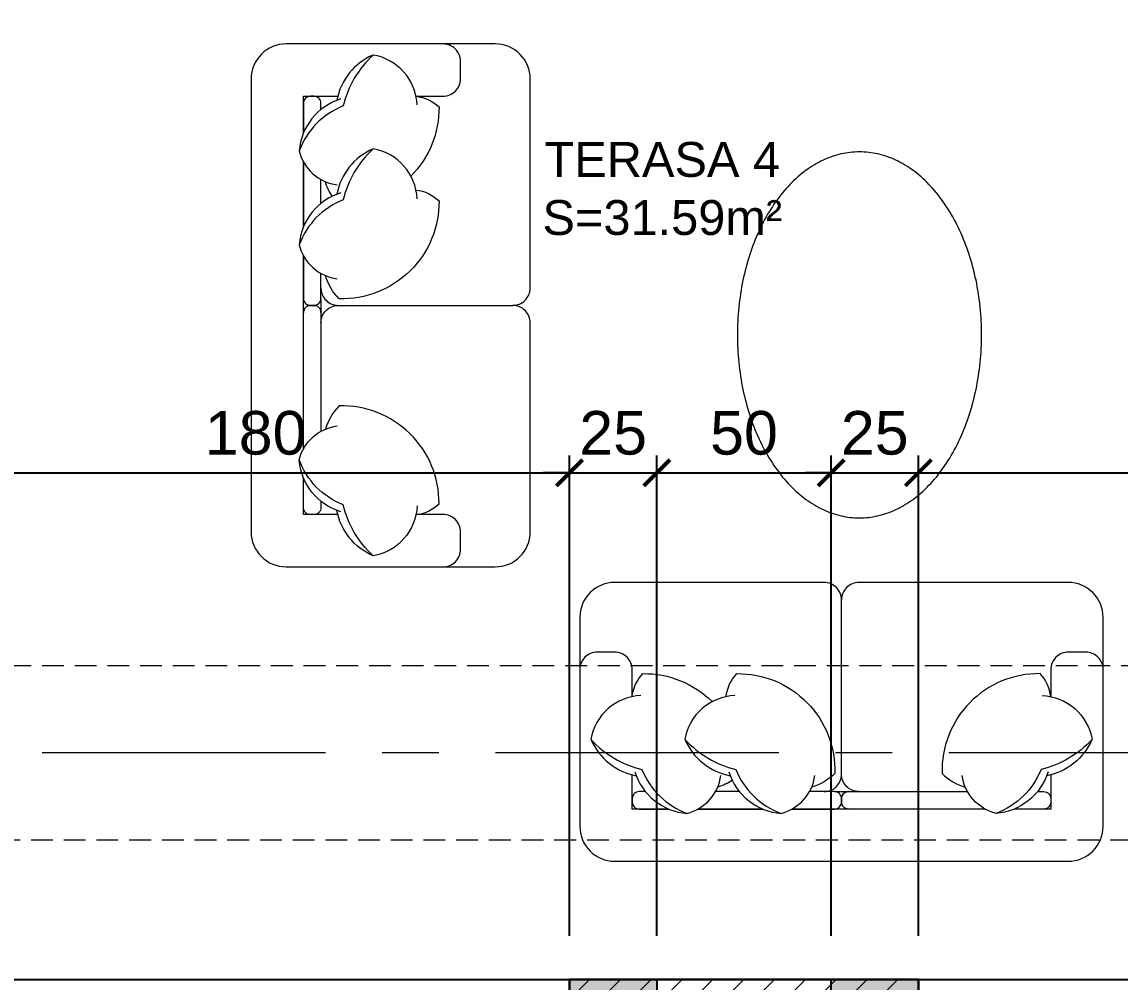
# Model space of a CAD drawing. Header units: centimetres. Extents: x 99002 to 104403, y -55119 to -48358.
# Drawn here: x 101242.3 to 101557.1, y -54163.1 to -53887.7 of the extents above; entities that cross this region are included whole.
import ezdxf

# ---------------------------------------------------------------- set-up
doc = ezdxf.new("R2010")
doc.units = ezdxf.units.CM
doc.header["$LTSCALE"] = 50
doc.header["$MEASUREMENT"] = 0
for name, pattern in [('AXES', [2, 1.25, -0.25, 0.25, -0.25]), ('CACHE', [0.375, 0.25, -0.125]), ('CONTINU', [0])]:
    doc.linetypes.add(name, pattern=pattern)
doc.layers.get('0').update_dxf_attribs({"color": 8})
for name, color, linetype in [('AXES', 10, 'AXES'), ('BETON COUPE', 3, 'CONTINU'), ('COTE 50ème', 1, 'Continuous')]:
    doc.layers.add(name, color=color, linetype=linetype)
for name, color, linetype, lineweight in [('BETON CACHE', 4, 'CACHE', 5), ('MACONNERIE COUPE', 7, 'Continuous', 30), ('MACONNERIE HACHURE', 253, 'Continuous', 13), ('mobilimi', 8, 'Continuous', 9)]:
    doc.layers.add(name, color=color, linetype=linetype, lineweight=lineweight)
doc.layers.add('DEMOL', color=7, linetype='Continuous', lineweight=60, true_color=0xb38600)
doc.layers.add('FMULT', color=150, linetype='Continuous', plot=False)
doc.layers.add('PREFA MUR SUP TRAME', color=7, linetype='Continuous', true_color=0xd7c7ff)
doc.styles.add('RS_TEXT_1.50', font='arial.ttf', dxfattribs={"height": 12.5})
doc.styles.add('RS_TXT_50', font='arial.ttf', dxfattribs={"height": 12.5})
doc.dimstyles.new('RS_50CM_LINEAIRE', dxfattribs={"dimscale": 5, "dimtxt": 12.5, "dimasz": 1.5, "dimexe": 1, "dimexo": 2.5, "dimgap": 1, "dimtad": 1, "dimdec": 1, "dimrnd": 0.5, "dimdsep": 46, "dimtxsty": 'RS_TXT_50', "dimblk1": 'ARCHTICK', "dimblk2": 'ARCHTICK', "dimsah": 1, "dimcen": 2.5, "dimdle": 1, "dimclrt": 4, "dimadec": 0, "dimazin": 2, "dimtfac": 1, "dimtdec": 1, "dimtix": 1, "dimtmove": 2, "dimatfit": 3, "dimfxl": 1, "dimtolj": 1, "dimtzin": 0, "dimarcsym": 0})

# ---------------------------------------------------------------- blocks, each defined once
blk = doc.blocks.new('A$Cb79da119')
at = {"layer": 'AXES', "lineweight": 5, "ltscale": 1.3}
blk.add_line((3195, -3235), (-1985, -3235), dxfattribs=at)
blk = doc.blocks.new('_ArchTick')
at = {"color": 0, "linetype": 'ByBlock', "const_width": 0.15}
blk.add_lwpolyline([(-0.5, -0.5), (0.5, 0.5)], dxfattribs=at)
blk = doc.blocks.new('*D1262')
at = {"layer": 'COTE 50ème', "color": 0, "lineweight": -2, "ltscale": 0.5, "transparency": 16777216}
for p, q in [((100929.34, -54069.86), (100929.34, -54302.01)), ((103329.34, -54069.86), (103329.34, -54302.01)), ((103334.34, -54297.01), (100924.34, -54297.01))]:
    blk.add_line(p, q, dxfattribs=at)
at = {"layer": 'Defpoints', "color": 0, "ltscale": 0.5, "transparency": 16777216}
for p in [(100929.34, -54057.36), (103329.34, -54057.36), (100929.34, -54297.01)]:
    blk.add_point(p, dxfattribs=at)
at = {"layer": 'COTE 50ème', "color": 0, "lineweight": -2, "ltscale": 0.5, "transparency": 16777216, "xscale": 7.5, "yscale": 7.5, "zscale": 7.5, "rotation": 180}
blk.add_blockref('_ArchTick', (100929.34, -54297.01), dxfattribs=at)
at = {"layer": 'COTE 50ème', "color": 0, "lineweight": -2, "ltscale": 0.5, "transparency": 16777216, "xscale": 7.5, "yscale": 7.5, "zscale": 7.5}
blk.add_blockref('_ArchTick', (103329.34, -54297.01), dxfattribs=at)
at = {"layer": 'COTE 50ème', "color": 4, "ltscale": 0.5, "transparency": 16777216, "insert": (102129.34, -54285.62), "char_height": 12.5, "attachment_point": 5, "style": 'RS_TXT_50'}
blk.add_mtext('\\A1;2400', dxfattribs=at)
blk = doc.blocks.new('*D1353')
at = {"layer": 'COTE 50ème', "color": 0, "lineweight": -2, "ltscale": 0.5, "transparency": 16777216}
for p, q in [((101219.34, -54149.86), (101219.34, -54012.04)), ((101399.34, -54149.86), (101399.34, -54012.04)), ((101214.34, -54017.04), (101404.34, -54017.04))]:
    blk.add_line(p, q, dxfattribs=at)
at = {"layer": 'Defpoints', "color": 0, "ltscale": 0.5, "transparency": 16777216}
for p in [(101399.34, -54017.04), (101219.34, -54162.36), (101399.34, -54162.36)]:
    blk.add_point(p, dxfattribs=at)
at = {"layer": 'COTE 50ème', "color": 0, "lineweight": -2, "ltscale": 0.5, "transparency": 16777216, "xscale": 7.5, "yscale": 7.5, "zscale": 7.5, "rotation": 180}
blk.add_blockref('_ArchTick', (101219.34, -54017.04), dxfattribs=at)
at = {"layer": 'COTE 50ème', "color": 0, "lineweight": -2, "ltscale": 0.5, "transparency": 16777216, "xscale": 7.5, "yscale": 7.5, "zscale": 7.5}
blk.add_blockref('_ArchTick', (101399.34, -54017.04), dxfattribs=at)
at = {"layer": 'COTE 50ème', "color": 4, "ltscale": 0.5, "transparency": 16777216, "insert": (101309.34, -54005.66), "char_height": 12.5, "attachment_point": 5, "style": 'RS_TXT_50'}
blk.add_mtext('\\A1;180', dxfattribs=at)
blk = doc.blocks.new('*D1354')
at = {"layer": 'COTE 50ème', "color": 0, "lineweight": -2, "ltscale": 0.5, "transparency": 16777216}
for p, q in [((101399.34, -54149.86), (101399.34, -54012.04)), ((101424.34, -54149.86), (101424.34, -54012.04)), ((101399.34, -54017.04), (101391.84, -54017.04)), ((101399.34, -54017.04), (101424.34, -54017.04)), ((101424.34, -54017.04), (101431.84, -54017.04))]:
    blk.add_line(p, q, dxfattribs=at)
at = {"layer": 'Defpoints', "color": 0, "ltscale": 0.5, "transparency": 16777216}
for p in [(101424.34, -54017.04), (101399.34, -54162.36), (101424.34, -54162.36)]:
    blk.add_point(p, dxfattribs=at)
at = {"layer": 'COTE 50ème', "color": 0, "lineweight": -2, "ltscale": 0.5, "transparency": 16777216, "xscale": 7.5, "yscale": 7.5, "zscale": 7.5}
blk.add_blockref('_ArchTick', (101399.34, -54017.04), dxfattribs=at)
at = {"layer": 'COTE 50ème', "color": 0, "lineweight": -2, "ltscale": 0.5, "transparency": 16777216, "xscale": 7.5, "yscale": 7.5, "zscale": 7.5, "rotation": 180}
blk.add_blockref('_ArchTick', (101424.34, -54017.04), dxfattribs=at)
at = {"layer": 'COTE 50ème', "color": 4, "ltscale": 0.5, "transparency": 16777216, "insert": (101411.84, -54005.66), "char_height": 12.5, "attachment_point": 5, "style": 'RS_TXT_50'}
blk.add_mtext('\\A1;25', dxfattribs=at)
blk = doc.blocks.new('*D1355')
at = {"layer": 'COTE 50ème', "color": 0, "lineweight": -2, "ltscale": 0.5, "transparency": 16777216}
for p, q in [((101424.34, -54149.86), (101424.34, -54012.04)), ((101474.34, -54149.86), (101474.34, -54012.04)), ((101419.34, -54017.04), (101479.34, -54017.04))]:
    blk.add_line(p, q, dxfattribs=at)
at = {"layer": 'Defpoints', "color": 0, "ltscale": 0.5, "transparency": 16777216}
for p in [(101474.34, -54017.04), (101424.34, -54162.36), (101474.34, -54162.36)]:
    blk.add_point(p, dxfattribs=at)
at = {"layer": 'COTE 50ème', "color": 0, "lineweight": -2, "ltscale": 0.5, "transparency": 16777216, "xscale": 7.5, "yscale": 7.5, "zscale": 7.5, "rotation": 180}
blk.add_blockref('_ArchTick', (101424.34, -54017.04), dxfattribs=at)
at = {"layer": 'COTE 50ème', "color": 0, "lineweight": -2, "ltscale": 0.5, "transparency": 16777216, "xscale": 7.5, "yscale": 7.5, "zscale": 7.5}
blk.add_blockref('_ArchTick', (101474.34, -54017.04), dxfattribs=at)
at = {"layer": 'COTE 50ème', "color": 4, "ltscale": 0.5, "transparency": 16777216, "insert": (101449.34, -54005.66), "char_height": 12.5, "attachment_point": 5, "style": 'RS_TXT_50'}
blk.add_mtext('\\A1;50', dxfattribs=at)
blk = doc.blocks.new('*D1356')
at = {"layer": 'COTE 50ème', "color": 0, "lineweight": -2, "ltscale": 0.5, "transparency": 16777216}
for p, q in [((101474.34, -54149.86), (101474.34, -54012.04)), ((101499.34, -54149.86), (101499.34, -54012.04)), ((101474.34, -54017.04), (101466.84, -54017.04)), ((101474.34, -54017.04), (101499.34, -54017.04)), ((101499.34, -54017.04), (101506.84, -54017.04))]:
    blk.add_line(p, q, dxfattribs=at)
at = {"layer": 'Defpoints', "color": 0, "ltscale": 0.5, "transparency": 16777216}
for p in [(101499.34, -54017.04), (101474.34, -54162.36), (101499.34, -54162.36)]:
    blk.add_point(p, dxfattribs=at)
at = {"layer": 'COTE 50ème', "color": 0, "lineweight": -2, "ltscale": 0.5, "transparency": 16777216, "xscale": 7.5, "yscale": 7.5, "zscale": 7.5}
blk.add_blockref('_ArchTick', (101474.34, -54017.04), dxfattribs=at)
at = {"layer": 'COTE 50ème', "color": 0, "lineweight": -2, "ltscale": 0.5, "transparency": 16777216, "xscale": 7.5, "yscale": 7.5, "zscale": 7.5, "rotation": 180}
blk.add_blockref('_ArchTick', (101499.34, -54017.04), dxfattribs=at)
at = {"layer": 'COTE 50ème', "color": 4, "ltscale": 0.5, "transparency": 16777216, "insert": (101486.84, -54005.66), "char_height": 12.5, "attachment_point": 5, "style": 'RS_TXT_50'}
blk.add_mtext('\\A1;25', dxfattribs=at)
blk = doc.blocks.new('*D1357')
at = {"layer": 'COTE 50ème', "color": 0, "lineweight": -2, "ltscale": 0.5, "transparency": 16777216}
for p, q in [((101499.34, -54149.86), (101499.34, -54012.04)), ((101679.34, -54149.86), (101679.34, -54012.04)), ((101494.34, -54017.04), (101684.34, -54017.04))]:
    blk.add_line(p, q, dxfattribs=at)
at = {"layer": 'Defpoints', "color": 0, "ltscale": 0.5, "transparency": 16777216}
for p in [(101679.34, -54017.04), (101499.34, -54162.36), (101679.34, -54162.36)]:
    blk.add_point(p, dxfattribs=at)
at = {"layer": 'COTE 50ème', "color": 0, "lineweight": -2, "ltscale": 0.5, "transparency": 16777216, "xscale": 7.5, "yscale": 7.5, "zscale": 7.5, "rotation": 180}
blk.add_blockref('_ArchTick', (101499.34, -54017.04), dxfattribs=at)
at = {"layer": 'COTE 50ème', "color": 0, "lineweight": -2, "ltscale": 0.5, "transparency": 16777216, "xscale": 7.5, "yscale": 7.5, "zscale": 7.5}
blk.add_blockref('_ArchTick', (101679.34, -54017.04), dxfattribs=at)
at = {"layer": 'COTE 50ème', "color": 4, "ltscale": 0.5, "transparency": 16777216, "insert": (101589.34, -54005.66), "char_height": 12.5, "attachment_point": 5, "style": 'RS_TXT_50'}
blk.add_mtext('\\A1;180', dxfattribs=at)

msp = doc.modelspace()

# ---------------------------------------------------------------- hatches: boundary and pattern name
at = {"layer": 'MACONNERIE HACHURE'}
h = msp.add_hatch(dxfattribs=at)
h.set_pattern_fill('ANSI31', color=256, scale=50, style=0)
h.set_pattern_definition([(45, (820.335, 14145.356), (-4.41941738, 4.41941738), [])])
h.paths.add_polyline_path([(101879.34, -52767.36), (101899.34, -52767.36), (101899.34, -52797.36), (101879.34, -52797.36)])
h.paths.add_polyline_path([(102379.34, -52767.36), (102359.34, -52767.36), (102359.34, -52797.36), (102379.34, -52797.36)])
h.paths.add_polyline_path([(101799.34, -53762.36), (101824.34, -53762.36), (101824.34, -53856.36), (101799.34, -53856.36)])
h.paths.add_polyline_path([(101799.34, -53737.36), (101824.34, -53737.36), (101824.34, -53581.36), (101876.34, -53581.36), (101876.34, -53559.36), (101864.34, -53559.36), (101864.34, -53569.36), (101739.34, -53569.36), (101739.34, -53581.36), (101799.34, -53581.36)])
h.paths.add_polyline_path([(102459.34, -53762.36), (102434.34, -53762.36), (102434.34, -53856.36), (102459.34, -53856.36)])
h.paths.add_polyline_path([(101694.34, -53762.36), (101524.34, -53762.36), (101524.34, -53737.36), (101694.34, -53737.36)])
h.paths.add_polyline_path([(101399.34, -54162.36), (101499.34, -54162.36), (101499.34, -54187.36), (101399.34, -54187.36)])
h.paths.add_polyline_path([(101739.34, -54162.36), (101679.34, -54162.36), (101679.34, -54187.36), (101764.34, -54187.36), (101764.34, -54122.36), (101799.34, -54122.36), (101799.34, -54097.36), (101739.34, -54097.36)])
h.paths.add_polyline_path([(101059.34, -54032.36), (101059.34, -54097.36), (101164.34, -54097.36), (101164.34, -54162.36), (101219.34, -54162.36), (101219.34, -54187.36), (101139.34, -54187.36), (101139.34, -54122.36), (101029.34, -54122.36), (101029.34, -54057.36), (101011.49, -54057.36), (101011.49, -54032.36)])
h.paths.add_polyline_path([(101029.34, -53762.36), (101054.34, -53762.36), (101054.34, -53795.36), (101029.34, -53795.36)])
h.paths.add_polyline_path([(102859.34, -54162.36), (102759.34, -54162.36), (102759.34, -54187.36), (102859.34, -54187.36)])
h.paths.add_polyline_path([(102519.34, -54162.36), (102579.34, -54162.36), (102579.34, -54187.36), (102494.34, -54187.36), (102494.34, -54122.36), (102459.34, -54122.36), (102459.34, -54097.36), (102519.34, -54097.36)])
h.paths.add_polyline_path([(103199.34, -54032.36), (103199.34, -54097.36), (103094.34, -54097.36), (103094.34, -54162.36), (103039.34, -54162.36), (103039.34, -54187.36), (103119.34, -54187.36), (103119.34, -54122.36), (103229.34, -54122.36), (103229.34, -54057.36), (103247.19, -54057.36), (103247.19, -54032.36)])
h.paths.add_polyline_path([(103229.34, -53762.36), (103204.34, -53762.36), (103204.34, -53795.36), (103229.34, -53795.36)])
h.paths.add_polyline_path([(102902.34, -53762.36), (102919.34, -53762.51), (102919.34, -53737.51), (102902.34, -53737.36)])
h.paths.add_polyline_path([(101356.34, -53762.36), (101339.34, -53762.51), (101339.34, -53737.51), (101356.34, -53737.36)])
h.paths.add_polyline_path([(101054.34, -53677.36), (101029.34, -53677.36), (101029.34, -53737.36), (101054.34, -53737.36)])
h.paths.add_polyline_path([(101524.34, -52789.36), (101514.34, -52789.36), (101514.34, -52777.36), (101554.34, -52777.36), (101554.34, -52789.36), (101544.34, -52789.36), (101544.34, -53107.36), (101714.34, -53107.36), (101714.34, -52789.36), (101636.33, -52789.36), (101636.33, -52777.36), (101734.34, -52777.36), (101734.34, -53137.36), (101164.34, -53137.36), (101164.34, -53182.36), (101139.34, -53182.36), (101139.34, -53132.36), (101029.34, -53132.36), (101029.34, -53112.36), (101139.34, -53112.36), (101139.34, -53062.36), (101164.34, -53062.36), (101164.34, -53107.36), (101524.34, -53107.36)])
h.paths.add_polyline_path([(102564.34, -53762.36), (102734.34, -53762.36), (102734.34, -53737.36), (102564.34, -53737.36)])
h.paths.add_polyline_path([(102859.34, -53731.36), (102859.34, -53736.36), (102807.34, -53736.36), (102807.34, -53737.36), (102802.34, -53737.36), (102802.34, -53731.36)])
h.paths.add_polyline_path([(102309.51, -52902.36), (102359.34, -52902.36), (102359.34, -52942.36), (102309.51, -52942.36)])
h.paths.add_polyline_path([(102149.34, -52902.36), (102189.34, -52902.36), (102189.34, -52942.36), (102149.34, -52942.36)])
h.paths.add_polyline_path([(102289.34, -52547.36), (102379.34, -52547.36), (102379.34, -52607.36), (102532.34, -52607.36), (102532.34, -52344.36), (102544.34, -52344.36), (102544.34, -52482.36), (102554.34, -52482.36), (102554.34, -52494.36), (102544.34, -52494.36), (102544.34, -52632.36), (102379.34, -52632.36), (102379.34, -52667.36), (102359.34, -52667.36), (102359.34, -52583.36), (102289.34, -52583.36), (102289.34, -52632.36), (102254.34, -52632.36), (102254.34, -52612.36), (102264.34, -52612.36), (102264.34, -52562.36), (102289.34, -52562.36), (102289.34, -52578.36), (102359.34, -52578.36), (102359.34, -52552.36), (102289.34, -52552.36)])
h.paths.add_polyline_path([(103094.34, -52154.25), (103119.34, -52154.25), (103119.34, -52107.36), (103094.34, -52107.36)])
h.paths.add_polyline_path([(102734.34, -52789.36), (102744.34, -52789.36), (102744.34, -52777.36), (102704.34, -52777.36), (102704.34, -52789.36), (102714.34, -52789.36), (102714.34, -53107.36), (102544.34, -53107.36), (102544.34, -52789.36), (102622.35, -52789.36), (102622.35, -52777.36), (102524.34, -52777.36), (102524.34, -53137.36), (103094.34, -53137.36), (103094.34, -53182.36), (103119.34, -53182.36), (103119.34, -53132.36), (103229.34, -53132.36), (103229.34, -53112.36), (103119.34, -53112.36), (103119.34, -53062.36), (103094.34, -53062.36), (103094.34, -53107.36), (102734.34, -53107.36)])
h.paths.add_polyline_path([(103204.34, -53677.36), (103229.34, -53677.36), (103229.34, -53737.36), (103204.34, -53737.36)])
h.paths.add_polyline_path([(102459.34, -53737.36), (102434.34, -53737.36), (102434.34, -53581.36), (102382.34, -53581.36), (102382.34, -53559.36), (102394.34, -53559.36), (102394.34, -53569.36), (102519.34, -53569.36), (102519.34, -53581.36), (102459.34, -53581.36)])
h.paths.add_polyline_path([(102434.34, -53932.36), (102434.34, -53952.36), (102384.34, -53952.36), (102384.34, -54072.36), (102359.34, -54072.36), (102359.34, -53957.36), (102341.84, -53957.36), (102341.84, -53932.36)])
h.paths.add_polyline_path([(103094.34, -52482.36), (103094.34, -52424.25), (103119.34, -52424.25), (103119.34, -52477.36), (103229.34, -52477.36), (103229.34, -52567.36), (103204.34, -52567.36), (103204.34, -52502.36), (102871.34, -52502.36), (102871.34, -52675.36), (102859.34, -52675.36), (102859.34, -52667.36), (102803.34, -52667.36), (102803.34, -52655.36), (102859.34, -52655.36), (102859.34, -52507.36), (102711.34, -52507.36), (102711.34, -52655.36), (102721.34, -52655.36), (102721.34, -52667.36), (102699.34, -52667.36), (102699.34, -52494.36), (102646.48, -52494.36), (102646.48, -52482.36)])
h.paths.add_polyline_path([(102859.34, -52809.36), (102859.34, -52789.36), (102836.34, -52789.36), (102836.34, -52777.36), (102859.34, -52777.36), (102859.34, -52767.36), (102871.34, -52767.36), (102871.34, -52797.36), (103094.34, -52797.36), (103094.34, -52809.36)])
h.paths.add_polyline_path([(102294.34, -53447.36), (102294.34, -53459.36), (102382.34, -53459.36), (102382.34, -53467.36), (102394.34, -53467.36), (102394.34, -53447.36)])
h.paths.add_polyline_path([(103204.34, -52797.36), (103229.34, -52797.36), (103229.34, -52747.36), (103204.34, -52747.36)])
h.paths.add_polyline_path([(103204.34, -53447.36), (103229.34, -53447.36), (103229.34, -53497.36), (103204.34, -53497.36)])
h.paths.add_polyline_path([(103094.34, -52847.36), (103119.34, -52847.36), (103119.34, -52902.25), (103094.34, -52902.25)], flags=17)
h.paths.add_polyline_path([(103094.34, -53397.36), (103119.34, -53397.36), (103119.34, -53342.47), (103094.34, -53342.47)])
h.paths.add_polyline_path([(101949.18, -52902.36), (101899.34, -52902.36), (101899.34, -52942.36), (101949.18, -52942.36)])
h.paths.add_polyline_path([(102109.34, -52902.36), (102069.34, -52902.36), (102069.34, -52942.36), (102109.34, -52942.36)])
h.paths.add_polyline_path([(102264.34, -52082.36), (102244.34, -52082.36), (102244.34, -52057.36), (102264.34, -52057.36)])
h.paths.add_polyline_path([(102579.34, -52082.36), (102579.34, -52057.36), (102399.34, -52057.36), (102399.34, -52082.36), (102532.34, -52082.36), (102532.34, -52252.36), (102544.34, -52252.36), (102544.34, -52082.36)])
h.paths.add_polyline_path([(101969.34, -52547.36), (101879.34, -52547.36), (101879.34, -52607.36), (101726.34, -52607.36), (101726.34, -52344.36), (101714.34, -52344.36), (101714.34, -52482.36), (101704.34, -52482.36), (101704.34, -52494.36), (101714.34, -52494.36), (101714.34, -52632.36), (101879.34, -52632.36), (101879.34, -52667.36), (101899.34, -52667.36), (101899.34, -52583.36), (101969.34, -52583.36), (101969.34, -52632.36), (102154.34, -52632.36), (102154.34, -52612.36), (101994.34, -52612.36), (101994.34, -52562.36), (101969.34, -52562.36), (101969.34, -52578.36), (101899.34, -52578.36), (101899.34, -52552.36), (101969.34, -52552.36)])
h.paths.add_polyline_path([(101164.34, -52154.25), (101139.34, -52154.25), (101139.34, -52107.36), (101164.34, -52107.36)])
h.paths.add_polyline_path([(102144.34, -53932.36), (102161.84, -53932.36), (102161.84, -53957.36), (102144.34, -53957.36), (102144.34, -54122.36), (102114.34, -54122.36), (102114.34, -53957.36), (102096.84, -53957.36), (102096.84, -53932.36), (102114.34, -53932.36), (102114.34, -53459.36), (102046.34, -53459.36), (102046.34, -53447.36), (102114.34, -53447.36), (102114.34, -53272.36), (102144.34, -53272.36), (102144.34, -53447.36), (102212.34, -53447.36), (102212.34, -53459.36), (102144.34, -53459.36)])
h.paths.add_polyline_path([(101824.34, -53932.36), (101824.34, -53952.36), (101874.34, -53952.36), (101874.34, -54072.36), (101899.34, -54072.36), (101899.34, -53957.36), (101916.84, -53957.36), (101916.84, -53932.36)])
h.paths.add_polyline_path([(103094.34, -52082.36), (103039.34, -52082.36), (103039.34, -52057.36), (103094.34, -52057.36)])
h.paths.add_polyline_path([(102859.34, -52082.36), (102859.34, -52057.36), (102759.34, -52057.36), (102759.34, -52082.36)])
h.paths.add_polyline_path([(102144.34, -52082.36), (101994.34, -52082.36), (101994.34, -52057.36), (102144.34, -52057.36)])
h.paths.add_polyline_path([(101859.34, -52082.36), (101726.34, -52082.36), (101726.34, -52252.36), (101714.34, -52252.36), (101714.34, -52082.36), (101164.34, -52082.36), (101164.34, -52057.36), (101859.34, -52057.36)])
h.paths.add_polyline_path([(101164.34, -52482.36), (101164.34, -52424.25), (101139.34, -52424.25), (101139.34, -52477.36), (101029.34, -52477.36), (101029.34, -52567.36), (101054.34, -52567.36), (101054.34, -52502.36), (101387.34, -52502.36), (101387.34, -52675.36), (101399.34, -52675.36), (101399.34, -52667.36), (101455.34, -52667.36), (101455.34, -52655.36), (101399.34, -52655.36), (101399.34, -52507.36), (101547.34, -52507.36), (101547.34, -52655.36), (101537.34, -52655.36), (101537.34, -52667.36), (101559.34, -52667.36), (101559.34, -52494.36), (101612.21, -52494.36), (101612.21, -52482.36)])
h.paths.add_polyline_path([(101399.34, -52809.36), (101399.34, -52789.36), (101422.34, -52789.36), (101422.34, -52777.36), (101399.34, -52777.36), (101399.34, -52767.36), (101387.34, -52767.36), (101387.34, -52797.36), (101164.34, -52797.36), (101164.34, -52809.36)])
h.paths.add_polyline_path([(101964.34, -53447.36), (101964.34, -53459.36), (101876.34, -53459.36), (101876.34, -53467.36), (101864.34, -53467.36), (101864.34, -53447.36)])
h.paths.add_polyline_path([(101054.34, -52797.36), (101029.34, -52797.36), (101029.34, -52747.36), (101054.34, -52747.36)])
h.paths.add_polyline_path([(101054.34, -53447.36), (101029.34, -53447.36), (101029.34, -53497.36), (101054.34, -53497.36)])
h.paths.add_polyline_path([(101164.34, -52847.36), (101139.34, -52847.36), (101139.34, -52902.25), (101164.34, -52902.25)], flags=17)
h.paths.add_polyline_path([(101164.34, -53397.36), (101139.34, -53397.36), (101139.34, -53342.47), (101164.34, -53342.47)])
at = {"layer": 'PREFA MUR SUP TRAME'}
h = msp.add_hatch(color=256, dxfattribs=at)
h.paths.add_polyline_path([(103094.34, -54097.36), (103229.34, -54097.36), (103229.34, -54122.36), (103094.34, -54122.36)])
h.paths.add_polyline_path([(103039.34, -54162.36), (103064.34, -54162.36), (103064.34, -54187.36), (103039.34, -54187.36)])
h.paths.add_polyline_path([(102834.34, -54162.36), (102859.34, -54162.36), (102859.34, -54187.36), (102834.34, -54187.36)])
h.paths.add_polyline_path([(102759.34, -54162.36), (102784.34, -54162.36), (102784.34, -54187.36), (102759.34, -54187.36)])
h.paths.add_polyline_path([(102554.34, -54162.36), (102579.34, -54162.36), (102579.34, -54187.36), (102554.34, -54187.36)])
h.paths.add_polyline_path([(101679.34, -54162.36), (101704.34, -54162.36), (101704.34, -54187.36), (101679.34, -54187.36)])
h.paths.add_polyline_path([(101399.34, -54162.36), (101424.34, -54162.36), (101424.34, -54187.36), (101399.34, -54187.36)])
h.paths.add_polyline_path([(101474.34, -54162.36), (101499.34, -54162.36), (101499.34, -54187.36), (101474.34, -54187.36)])
h.paths.add_polyline_path([(101194.34, -54162.36), (101219.34, -54162.36), (101219.34, -54187.36), (101194.34, -54187.36)])
h.paths.add_polyline_path([(101164.34, -54097.36), (101029.34, -54097.36), (101029.34, -54122.36), (101164.34, -54122.36)])

# ---------------------------------------------------------------- linework, layer by layer
at = {"layer": 'BETON CACHE', "lineweight": 5, "ltscale": 0.5}
for points in [[(101029.34, -54122.36), (103229.34, -54122.36), (103229.34, -52057.36), (101029.34, -52057.36)], [(101079.34, -54072.36), (103179.34, -54072.36), (103179.34, -52107.36), (101079.34, -52107.36)]]:
    msp.add_lwpolyline(points, close=True, dxfattribs=at)
at = {"layer": 'BETON COUPE'}
for points in [[(101399.34, -54162.36), (101424.34, -54162.36), (101424.34, -54187.36), (101399.34, -54187.36)], [(101474.34, -54162.36), (101499.34, -54162.36), (101499.34, -54187.36), (101474.34, -54187.36)]]:
    msp.add_lwpolyline(points, close=True, dxfattribs=at)
at = {"layer": 'FMULT', "ltscale": 0.5}
msp.add_lwpolyline([(101062.34, -53770.36), (101062.34, -53803.36), (100929.34, -53797.64), (100934.34, -54052.36), (101011.49, -54057.36), (101011.49, -54032.36), (101059.34, -54032.36), (101059.34, -54094.14), (101164.34, -54097.36), (101164.34, -54162.36), (101739.34, -54162.36), (101739.34, -54097.36), (101799.34, -54097.36), (101799.34, -54072.36), (101864.34, -54072.36), (101864.34, -53967.36), (101791.34, -53960.36), (101791.28, -53770.36)], close=True, dxfattribs=at)
at = {"layer": 'MACONNERIE COUPE'}
msp.add_lwpolyline([(101399.34, -54162.36), (101499.34, -54162.36), (101499.34, -54187.36), (101399.34, -54187.36)], close=True, dxfattribs=at)
at = {"layer": 'mobilimi'}
for points in [[(101388.05, -53974.02, 0.414214), (101383.05, -53969.02, 0.414214), (101388.05, -53964.02), (101388.05, -53904.02, 0.414214), (101378.05, -53894.02), (101318.05, -53894.02, 0.414214), (101308.05, -53904.02), (101308.05, -54034.02, 0.414214), (101318.05, -54044.02), (101378.05, -54044.02, 0.414214), (101388.05, -54034.02), (101388.05, -53974.02, 0.414214), (101383.05, -53969.02, 0.414214), (101388.05, -53964.02)], [(101355.3, -53909.02), (101363.05, -53909.02, 0.414214), (101368.05, -53904.02), (101368.05, -53899.02, 0.414214), (101363.05, -53894.02)], [(101343, -53897.2, 0.14773), (101334.41, -53911.82, 0.213343), (101321.81, -53924.71, 0.178662)], [(101355.61, -53911.53, 0.356772), (101343, -53897.2, 0.249542), (101332.62, -53910.18, -9.61688)], [(101333.72, -53909.8, 0.306663), (101321.81, -53924.71, 0.30633), (101332.69, -53934.45, -0.872847)], [(101323.05, -53919.54), (101323.05, -53909.02), (101332.88, -53909.02, 0.414214)], [(101328.05, -53912.84), (101328.05, -53911.02, 0.414214), (101326.05, -53909.02), (101325.05, -53909.02, 0.414214), (101323.05, -53911.02)], [(101355.3, -53909.01, -0.165541), (101361.91, -53912.1, -0.200231), (101353.86, -53931.95, -0.121523)], [(101323.05, -53911.02), (101323.05, -53919.54, 0.414214)], [(101343, -53924.14, 0.14773), (101334.41, -53938.75, 0.213343), (101321.81, -53951.64, 0.178662)], [(101355.61, -53938.46, 0.356772), (101343, -53924.14, 0.249542), (101332.62, -53937.12, -9.61688)], [(101323.05, -53927.86), (101323.05, -53946.47, 0.414214)], [(101328.05, -53939.77), (101328.05, -53932.89, 0.414214)], [(101331.27, -53937.71, -0.071865), (101329.32, -53933.52, 7.115464)], [(101333.72, -53936.73, 0.306663), (101321.81, -53951.64, 0.30633), (101332.69, -53961.39, -0.872847)], [(101355.3, -53935.94, -0.165541), (101361.91, -53939.04, -0.425989), (101333.26, -53967.12, -0.121523), (101329.32, -53960.45, 7.115464)], [(101323.05, -53954.79), (101323.05, -53967.02, 0.414214), (101325.05, -53969.02), (101326.05, -53969.02, 0.414214), (101328.05, -53967.02), (101328.05, -53959.83, 0.414214)], [(101328.05, -53964.02, 0.414214), (101333.05, -53969.02)], [(101328.05, -53964.02, 0.414214), (101333.05, -53969.02), (101383.05, -53969.02, 0.414214)], [(101323.05, -54010.18), (101323.05, -53971.02, -0.414214), (101325.05, -53969.02), (101326.05, -53969.02, -0.414214), (101328.05, -53971.02), (101328.05, -54005.15, -0.414214)], [(101328.05, -53974.02, -0.414214), (101333.05, -53969.02)], [(101328.05, -53974.02, -0.414214), (101333.05, -53969.02), (101383.05, -53969.02, -0.414214)], [(101355.3, -54029.03, 0.165541), (101361.91, -54025.94, 0.425989), (101333.26, -53997.86, 0.121523), (101329.32, -54004.52, -7.115464)], [(101333.72, -54028.24, -0.306663), (101321.81, -54013.33, -0.30633), (101332.69, -54003.59, 0.872847)], [(101343, -54040.84, -0.14773), (101334.41, -54026.22, -0.213343), (101321.81, -54013.33, -0.178662)], [(101323.05, -54027.02), (101323.05, -54018.5, -0.414214)], [(101328.05, -54025.2), (101328.05, -54027.02, -0.414214), (101326.05, -54029.02), (101325.05, -54029.02, -0.414214), (101323.05, -54027.02)], [(101355.61, -54026.51, -0.356772), (101343, -54040.84, -0.249542), (101332.62, -54027.86, 9.61688)], [(101363.05, -54044.02, 0.414214), (101368.05, -54039.02), (101368.05, -54034.02, 0.414214), (101363.05, -54029.02), (101355.3, -54029.02)], [(101482.29, -54048.5, 0.414214), (101477.29, -54053.5, 0.414214), (101472.29, -54048.5), (101412.29, -54048.5, 0.414214), (101402.29, -54058.5), (101402.29, -54118.5, 0.414214), (101412.29, -54128.5), (101542.29, -54128.5, 0.414214), (101552.29, -54118.5), (101552.29, -54058.5, 0.414214), (101542.29, -54048.5), (101482.29, -54048.5, 0.414214), (101477.29, -54053.5, 0.414214), (101472.29, -54048.5)], [(101472.29, -54108.5, 0.414214), (101477.29, -54103.5), (101477.29, -54053.5, 0.414214)], [(101482.29, -54108.5, -0.414214), (101477.29, -54103.5), (101477.29, -54053.5, -0.414214)], [(101417.29, -54081.25), (101417.29, -54073.5, 0.414214), (101412.29, -54068.5), (101407.29, -54068.5, 0.414214), (101402.29, -54073.5)], [(101552.29, -54073.5, 0.414214), (101547.29, -54068.5), (101542.29, -54068.5, 0.414214), (101537.29, -54073.5), (101537.29, -54081.25)], [(101417.28, -54081.25, -0.165541), (101420.37, -54074.65, -0.200231), (101440.22, -54082.69, -0.121523)], [(101444.22, -54081.25, -0.165541), (101447.31, -54074.65, -0.425989), (101475.39, -54103.29, -0.121523), (101468.72, -54107.24, 7.115464)], [(101537.3, -54081.25, 0.165541), (101534.21, -54074.65, 0.425989), (101506.13, -54103.29, 0.121523), (101512.79, -54107.24, -7.115464)], [(101419.8, -54080.95, 0.356772), (101405.47, -54093.55, 0.249542), (101418.46, -54103.94, -9.61688)], [(101446.74, -54080.95, 0.356772), (101432.41, -54093.55, 0.249542), (101445.39, -54103.94, -9.61688)], [(101534.78, -54080.95, -0.356772), (101549.11, -54093.55, -0.249542), (101536.13, -54103.94, 9.61688)], [(101405.47, -54093.55, 0.14773), (101420.09, -54102.14, 0.213343), (101432.98, -54114.75, 0.178662)], [(101432.41, -54093.55, 0.14773), (101447.02, -54102.14, 0.213343), (101459.92, -54114.75, 0.178662)], [(101549.11, -54093.55, -0.14773), (101534.5, -54102.14, -0.213343), (101521.6, -54114.75, -0.178662)], [(101427.81, -54113.5), (101417.29, -54113.5), (101417.29, -54103.68, 0.414214)], [(101418.07, -54102.83, 0.306663), (101432.98, -54114.75, 0.30633), (101442.72, -54103.86, -0.872847)], [(101445, -54102.83, 0.306663), (101459.92, -54114.75, 0.30633), (101469.66, -54103.86, -0.872847)], [(101472.29, -54108.5, 0.414214), (101477.29, -54103.5)], [(101482.29, -54108.5, -0.414214), (101477.29, -54103.5)], [(101536.51, -54102.83, -0.306663), (101521.6, -54114.75, -0.30633), (101511.86, -54103.86, 0.872847)], [(101445.98, -54105.28, -0.071865), (101441.79, -54107.24, 7.115464)], [(101421.11, -54108.5), (101419.29, -54108.5, 0.414214), (101417.29, -54110.5), (101417.29, -54111.5, 0.414214), (101419.29, -54113.5)], [(101448.04, -54108.5), (101441.16, -54108.5, 0.414214)], [(101463.06, -54113.5), (101475.29, -54113.5, 0.414214), (101477.29, -54111.5), (101477.29, -54110.5, 0.414214), (101475.29, -54108.5), (101468.1, -54108.5, 0.414214)], [(101518.45, -54113.5), (101479.29, -54113.5, -0.414214), (101477.29, -54111.5), (101477.29, -54110.5, -0.414214), (101479.29, -54108.5), (101513.42, -54108.5, -0.414214)], [(101533.48, -54108.5), (101535.29, -54108.5, -0.414214), (101537.29, -54110.5), (101537.29, -54111.5, -0.414214), (101535.29, -54113.5)], [(101419.29, -54113.5), (101427.81, -54113.5, 0.414214)], [(101436.13, -54113.5), (101454.74, -54113.5, 0.414214)], [(101535.29, -54113.5), (101526.77, -54113.5, -0.414214)]]:
    msp.add_lwpolyline(points, format="xyb", dxfattribs=at)
for points in [[(101323.05, -53946.47), (101323.05, -53927.86)], [(101323.05, -54010.18), (101323.05, -53954.79)], [(101332.88, -54029.02), (101323.05, -54029.02), (101323.05, -54018.5)], [(101537.29, -54103.68), (101537.29, -54113.5), (101526.77, -54113.5)], [(101454.74, -54113.5), (101436.13, -54113.5)], [(101518.45, -54113.5), (101463.06, -54113.5)]]:
    msp.add_lwpolyline(points, dxfattribs=at)
for points in [[(101323.05, -53971.02), (101323.05, -53967.02, 0.414214), (101325.05, -53969.02), (101326.05, -53969.02, 0.414214), (101328.05, -53967.02), (101328.05, -53971.02, 0.414214), (101326.05, -53969.02), (101325.05, -53969.02, 0.414214)], [(101479.29, -54113.5), (101475.29, -54113.5, 0.414214), (101477.29, -54111.5), (101477.29, -54110.5, 0.414214), (101475.29, -54108.5), (101479.29, -54108.5, 0.414214), (101477.29, -54110.5), (101477.29, -54111.5, 0.414214)]]:
    msp.add_lwpolyline(points, format="xyb", close=True, dxfattribs=at)
msp.add_polyline3d([(101482.45, -54029.98, 0), (101483.11, -54029.97, 0), (101483.77, -54029.94, 0), (101484.43, -54029.89, 0), (101485.09, -54029.83, 0), (101485.75, -54029.74, 0), (101486.41, -54029.64, 0), (101487.07, -54029.52, 0), (101487.73, -54029.38, 0), (101488.38, -54029.22, 0), (101489.03, -54029.04, 0), (101489.68, -54028.85, 0), (101490.33, -54028.63, 0), (101490.97, -54028.4, 0), (101491.61, -54028.15, 0), (101492.25, -54027.88, 0), (101492.88, -54027.59, 0), (101493.51, -54027.29, 0), (101494.14, -54026.96, 0), (101494.76, -54026.62, 0), (101495.38, -54026.26, 0), (101495.99, -54025.89, 0), (101496.6, -54025.49, 0), (101497.21, -54025.08, 0), (101497.8, -54024.66, 0), (101498.4, -54024.21, 0), (101498.98, -54023.75, 0), (101499.56, -54023.27, 0), (101500.14, -54022.78, 0), (101500.71, -54022.27, 0), (101501.27, -54021.74, 0), (101501.82, -54021.2, 0), (101502.37, -54020.64, 0), (101502.91, -54020.07, 0), (101503.45, -54019.48, 0), (101503.97, -54018.88, 0), (101504.49, -54018.26, 0), (101505, -54017.63, 0), (101505.5, -54016.98, 0), (101506, -54016.32, 0), (101506.48, -54015.64, 0), (101506.96, -54014.95, 0), (101507.43, -54014.25, 0), (101507.89, -54013.53, 0), (101508.34, -54012.8, 0), (101508.78, -54012.06, 0), (101509.21, -54011.31, 0), (101509.63, -54010.54, 0), (101510.05, -54009.77, 0), (101510.45, -54008.98, 0), (101510.84, -54008.18, 0), (101511.22, -54007.37, 0), (101511.6, -54006.54, 0), (101511.96, -54005.71, 0), (101512.31, -54004.87, 0), (101512.65, -54004.02, 0), (101512.98, -54003.15, 0), (101513.3, -54002.28, 0), (101513.6, -54001.4, 0), (101513.9, -54000.51, 0), (101514.18, -53999.62, 0), (101514.46, -53998.71, 0), (101514.72, -53997.8, 0), (101514.97, -53996.88, 0), (101515.21, -53995.95, 0), (101515.44, -53995.02, 0), (101515.65, -53994.08, 0), (101515.86, -53993.13, 0), (101516.05, -53992.18, 0), (101516.23, -53991.23, 0), (101516.39, -53990.27, 0), (101516.55, -53989.3, 0), (101516.69, -53988.33, 0), (101516.82, -53987.36, 0), (101516.94, -53986.38, 0), (101517.05, -53985.4, 0), (101517.14, -53984.41, 0), (101517.22, -53983.43, 0), (101517.29, -53982.44, 0), (101517.35, -53981.45, 0), (101517.39, -53980.46, 0), (101517.42, -53979.47, 0), (101517.44, -53978.47, 0), (101517.45, -53977.48, 0), (101517.44, -53976.49, 0), (101517.42, -53975.49, 0), (101517.39, -53974.5, 0), (101517.35, -53973.51, 0), (101517.29, -53972.52, 0), (101517.22, -53971.53, 0), (101517.14, -53970.54, 0), (101517.05, -53969.56, 0), (101516.94, -53968.58, 0), (101516.82, -53967.6, 0), (101516.69, -53966.63, 0), (101516.55, -53965.66, 0), (101516.39, -53964.69, 0), (101516.23, -53963.73, 0), (101516.05, -53962.77, 0), (101515.86, -53961.82, 0), (101515.65, -53960.88, 0), (101515.44, -53959.94, 0), (101515.21, -53959.01, 0), (101514.97, -53958.08, 0), (101514.72, -53957.16, 0), (101514.46, -53956.25, 0), (101514.18, -53955.34, 0), (101513.9, -53954.44, 0), (101513.6, -53953.56, 0), (101513.3, -53952.68, 0), (101512.98, -53951.8, 0), (101512.65, -53950.94, 0), (101512.31, -53950.09, 0), (101511.96, -53949.25, 0), (101511.6, -53948.42, 0), (101511.22, -53947.59, 0), (101510.84, -53946.78, 0), (101510.45, -53945.98, 0), (101510.05, -53945.19, 0), (101509.63, -53944.41, 0), (101509.21, -53943.65, 0), (101508.78, -53942.89, 0), (101508.34, -53942.15, 0), (101507.89, -53941.42, 0), (101507.43, -53940.71, 0), (101506.96, -53940.01, 0), (101506.48, -53939.32, 0), (101506, -53938.64, 0), (101505.5, -53937.98, 0), (101505, -53937.33, 0), (101504.49, -53936.7, 0), (101503.97, -53936.08, 0), (101503.45, -53935.48, 0), (101502.91, -53934.89, 0), (101502.37, -53934.32, 0), (101501.82, -53933.76, 0), (101501.27, -53933.22, 0), (101500.71, -53932.69, 0), (101500.14, -53932.18, 0), (101499.56, -53931.69, 0), (101498.98, -53931.21, 0), (101498.4, -53930.75, 0), (101497.8, -53930.3, 0), (101497.21, -53929.87, 0), (101496.6, -53929.46, 0), (101495.99, -53929.07, 0), (101495.38, -53928.7, 0), (101494.76, -53928.34, 0), (101494.14, -53928, 0), (101493.51, -53927.67, 0), (101492.88, -53927.37, 0), (101492.25, -53927.08, 0), (101491.61, -53926.81, 0), (101490.97, -53926.56, 0), (101490.33, -53926.33, 0), (101489.68, -53926.11, 0), (101489.03, -53925.92, 0), (101488.38, -53925.74, 0), (101487.73, -53925.58, 0), (101487.07, -53925.44, 0), (101486.41, -53925.32, 0), (101485.75, -53925.21, 0), (101485.09, -53925.13, 0), (101484.43, -53925.06, 0), (101483.77, -53925.02, 0), (101483.11, -53924.99, 0), (101482.45, -53924.98, 0), (101481.79, -53924.99, 0), (101481.12, -53925.02, 0), (101480.46, -53925.06, 0), (101479.8, -53925.13, 0), (101479.14, -53925.21, 0), (101478.48, -53925.32, 0), (101477.82, -53925.44, 0), (101477.17, -53925.58, 0), (101476.52, -53925.74, 0), (101475.86, -53925.92, 0), (101475.21, -53926.11, 0), (101474.57, -53926.33, 0), (101473.92, -53926.56, 0), (101473.28, -53926.81, 0), (101472.64, -53927.08, 0), (101472.01, -53927.37, 0), (101471.38, -53927.67, 0), (101470.75, -53928, 0), (101470.13, -53928.34, 0), (101469.51, -53928.7, 0), (101468.9, -53929.07, 0), (101468.29, -53929.46, 0), (101467.69, -53929.87, 0), (101467.09, -53930.3, 0), (101466.5, -53930.75, 0), (101465.91, -53931.21, 0), (101465.33, -53931.69, 0), (101464.76, -53932.18, 0), (101464.19, -53932.69, 0), (101463.63, -53933.22, 0), (101463.07, -53933.76, 0), (101462.52, -53934.32, 0), (101461.98, -53934.89, 0), (101461.45, -53935.48, 0), (101460.92, -53936.08, 0), (101460.4, -53936.7, 0), (101459.89, -53937.33, 0), (101459.39, -53937.98, 0), (101458.9, -53938.64, 0), (101458.41, -53939.32, 0), (101457.93, -53940.01, 0), (101457.47, -53940.71, 0), (101457.01, -53941.42, 0), (101456.56, -53942.15, 0), (101456.12, -53942.89, 0), (101455.68, -53943.65, 0), (101455.26, -53944.41, 0), (101454.85, -53945.19, 0), (101454.45, -53945.98, 0), (101454.05, -53946.78, 0), (101453.67, -53947.59, 0), (101453.3, -53948.42, 0), (101452.94, -53949.25, 0), (101452.59, -53950.09, 0), (101452.25, -53950.94, 0), (101451.92, -53951.8, 0), (101451.6, -53952.68, 0), (101451.29, -53953.56, 0), (101451, -53954.44, 0), (101450.71, -53955.34, 0), (101450.44, -53956.25, 0), (101450.18, -53957.16, 0), (101449.93, -53958.08, 0), (101449.69, -53959.01, 0), (101449.46, -53959.94, 0), (101449.24, -53960.88, 0), (101449.04, -53961.82, 0), (101448.85, -53962.77, 0), (101448.67, -53963.73, 0), (101448.5, -53964.69, 0), (101448.35, -53965.66, 0), (101448.2, -53966.63, 0), (101448.07, -53967.6, 0), (101447.95, -53968.58, 0), (101447.85, -53969.56, 0), (101447.75, -53970.54, 0), (101447.67, -53971.53, 0), (101447.6, -53972.52, 0), (101447.55, -53973.51, 0), (101447.5, -53974.5, 0), (101447.47, -53975.49, 0), (101447.45, -53976.49, 0), (101447.45, -53977.48, 0), (101447.45, -53978.47, 0), (101447.47, -53979.47, 0), (101447.5, -53980.46, 0), (101447.55, -53981.45, 0), (101447.6, -53982.44, 0), (101447.67, -53983.43, 0), (101447.75, -53984.41, 0), (101447.85, -53985.4, 0), (101447.95, -53986.38, 0), (101448.07, -53987.36, 0), (101448.2, -53988.33, 0), (101448.35, -53989.3, 0), (101448.5, -53990.27, 0), (101448.67, -53991.23, 0), (101448.85, -53992.18, 0), (101449.04, -53993.13, 0), (101449.24, -53994.08, 0), (101449.46, -53995.02, 0), (101449.69, -53995.95, 0), (101449.93, -53996.88, 0), (101450.18, -53997.8, 0), (101450.44, -53998.71, 0), (101450.71, -53999.62, 0), (101451, -54000.51, 0), (101451.29, -54001.4, 0), (101451.6, -54002.28, 0), (101451.92, -54003.15, 0), (101452.25, -54004.02, 0), (101452.59, -54004.87, 0), (101452.94, -54005.71, 0), (101453.3, -54006.54, 0), (101453.67, -54007.37, 0), (101454.05, -54008.18, 0), (101454.45, -54008.98, 0), (101454.85, -54009.77, 0), (101455.26, -54010.54, 0), (101455.68, -54011.31, 0), (101456.12, -54012.06, 0), (101456.56, -54012.8, 0), (101457.01, -54013.53, 0), (101457.47, -54014.25, 0), (101457.93, -54014.95, 0), (101458.41, -54015.64, 0), (101458.9, -54016.32, 0), (101459.39, -54016.98, 0), (101459.89, -54017.63, 0), (101460.4, -54018.26, 0), (101460.92, -54018.88, 0), (101461.45, -54019.48, 0), (101461.98, -54020.07, 0), (101462.52, -54020.64, 0), (101463.07, -54021.2, 0), (101463.63, -54021.74, 0), (101464.19, -54022.27, 0), (101464.76, -54022.78, 0), (101465.33, -54023.27, 0), (101465.91, -54023.75, 0), (101466.5, -54024.21, 0), (101467.09, -54024.66, 0), (101467.69, -54025.08, 0), (101468.29, -54025.49, 0), (101468.9, -54025.89, 0), (101469.51, -54026.26, 0), (101470.13, -54026.62, 0), (101470.75, -54026.96, 0), (101471.38, -54027.29, 0), (101472.01, -54027.59, 0), (101472.64, -54027.88, 0), (101473.28, -54028.15, 0), (101473.92, -54028.4, 0), (101474.57, -54028.63, 0), (101475.21, -54028.85, 0), (101475.86, -54029.04, 0), (101476.52, -54029.22, 0), (101477.17, -54029.38, 0), (101477.82, -54029.52, 0), (101478.48, -54029.64, 0), (101479.14, -54029.74, 0), (101479.8, -54029.83, 0), (101480.46, -54029.89, 0), (101481.12, -54029.94, 0), (101481.79, -54029.97, 0), (101482.45, -54029.98, 0)], dxfattribs=at)

# ---------------------------------------------------------------- block references
at = {"layer": 'MACONNERIE COUPE', "lineweight": 5, "ltscale": 0.5}
msp.add_blockref('A$Cb79da119', (101124.34, -50862.36), dxfattribs=at)

# ---------------------------------------------------------------- texts
at = {"layer": 'DEMOL', "lineweight": -2, "insert": (101425.92, -53935.55), "char_height": 10, "width": 93.9293, "attachment_point": 5, "style": 'RS_TEXT_1.50'}
msp.add_mtext('TERASA 4\\PS=31.59m²', dxfattribs=at)

# ---------------------------------------------------------------- dimensions: what is measured, and where the dimension line sits
at = {"layer": 'COTE 50ème', "ltscale": 0.5}
for base, p1, p2, picture, middle in [((101399.34, -54017.04), (101219.34, -54162.36), (101399.34, -54162.36), '*D1353', (101309.34, -54005.66)), ((101424.34, -54017.04), (101399.34, -54162.36), (101424.34, -54162.36), '*D1354', (101411.84, -54005.66)), ((101474.34, -54017.04), (101424.34, -54162.36), (101474.34, -54162.36), '*D1355', (101449.34, -54005.66)), ((101499.34, -54017.04), (101474.34, -54162.36), (101499.34, -54162.36), '*D1356', (101486.84, -54005.66)), ((101679.34, -54017.04), (101499.34, -54162.36), (101679.34, -54162.36), '*D1357', (101589.34, -54005.66)), ((100929.34, -54297.01), (103329.34, -54057.36), (100929.34, -54057.36), '*D1262', (102129.34, -54285.62))]:
    dim = msp.add_linear_dim(base=base, p1=p1, p2=p2, dimstyle='RS_50CM_LINEAIRE', dxfattribs=at)
    dim.commit()
    dim.dimension.update_dxf_attribs({"geometry": picture, "text_midpoint": middle})

doc.saveas('drawing.dxf')
